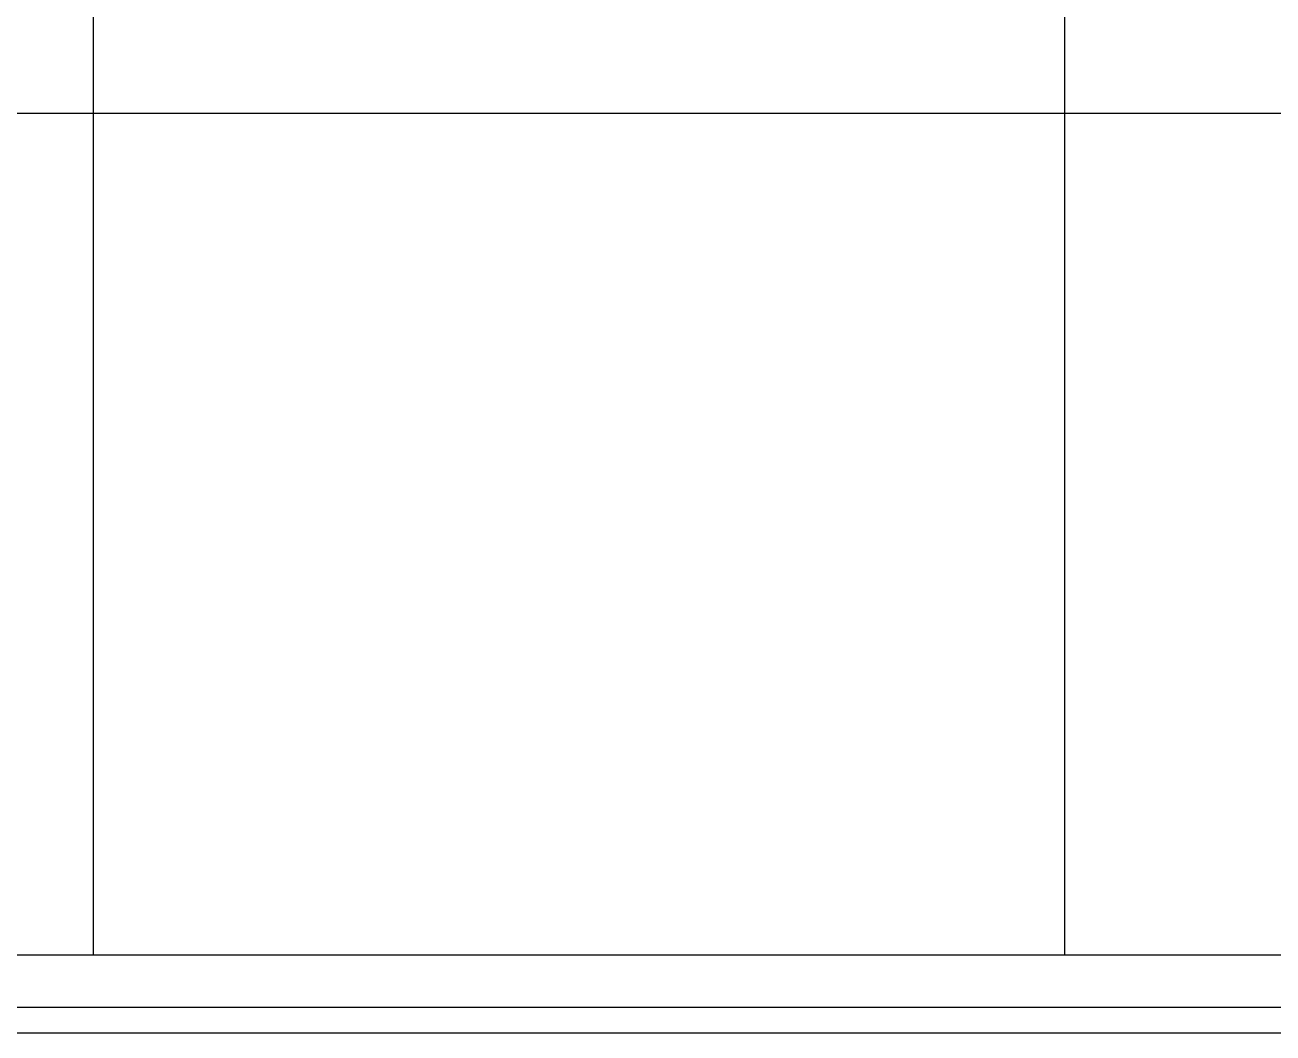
# Model space of a CAD drawing. Header units: millimetres. Extents: x 18456 to 179493, y -203649 to 469211.
# Drawn here: x 120038.5 to 120424.1, y 124659.9 to 124971.2 of the extents above; entities that cross this region are included whole.
import ezdxf

# ---------------------------------------------------------------- set-up
doc = ezdxf.new("R2010")
doc.units = ezdxf.units.MM
doc.layers.add('X-평면도(기본형)$0$FUR', color=6, linetype='Continuous', true_color=0xff00ff)
doc.layers.add('X-평면도(기본형)$0$TIL', color=5, linetype='Continuous', true_color=0x0000ff)

msp = doc.modelspace()

# ---------------------------------------------------------------- linework, layer by layer
at = {"layer": 'X-평면도(기본형)$0$FUR', "color": 4, "ltscale": 3, "true_color": 0x00ffff}
msp.add_line((120659.63, 124683.95), (119499.63, 124683.95), dxfattribs=at)
at = {"layer": 'X-평면도(기본형)$0$FUR', "color": 8, "true_color": 0x808080}
msp.add_lwpolyline([(120644.63, 124659.95), (119483.63, 124659.95), (119483.63, 124667.95), (120644.63, 124667.95)], close=True, dxfattribs=at)
at = {"layer": 'X-평면도(기본형)$0$TIL'}
for p, q in [((120059.63, 125543.95), (120059.63, 124683.95)), ((120359.63, 125543.95), (120359.63, 124683.95)), ((118459.63, 124943.95), (120559.63, 124943.95))]:
    msp.add_line(p, q, dxfattribs=at)

doc.saveas('drawing.dxf')
